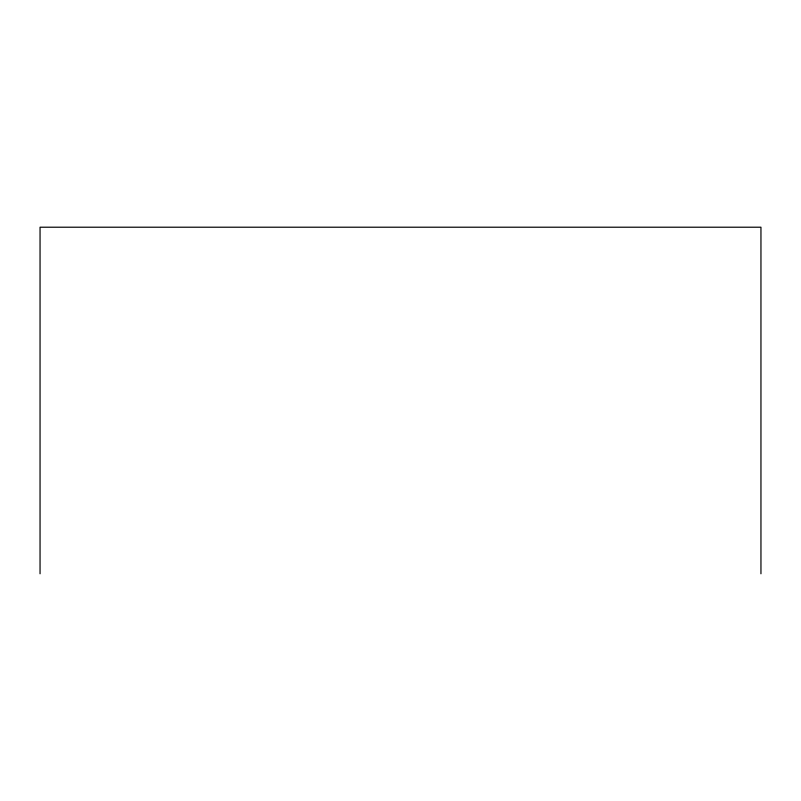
<?xml version="1.0" encoding="UTF-8"?>
<svg xmlns="http://www.w3.org/2000/svg" width="801" height="801" viewBox="0 0 801 801"><rect width="100%" height="100%" fill="white"/><g stroke="black" fill="none" stroke-linecap="round" stroke-linejoin="round"><path stroke-width="1.2" d="M760.95 573.786L760.95 227.214L40.05 227.214L40.05 573.786"/></g></svg>
